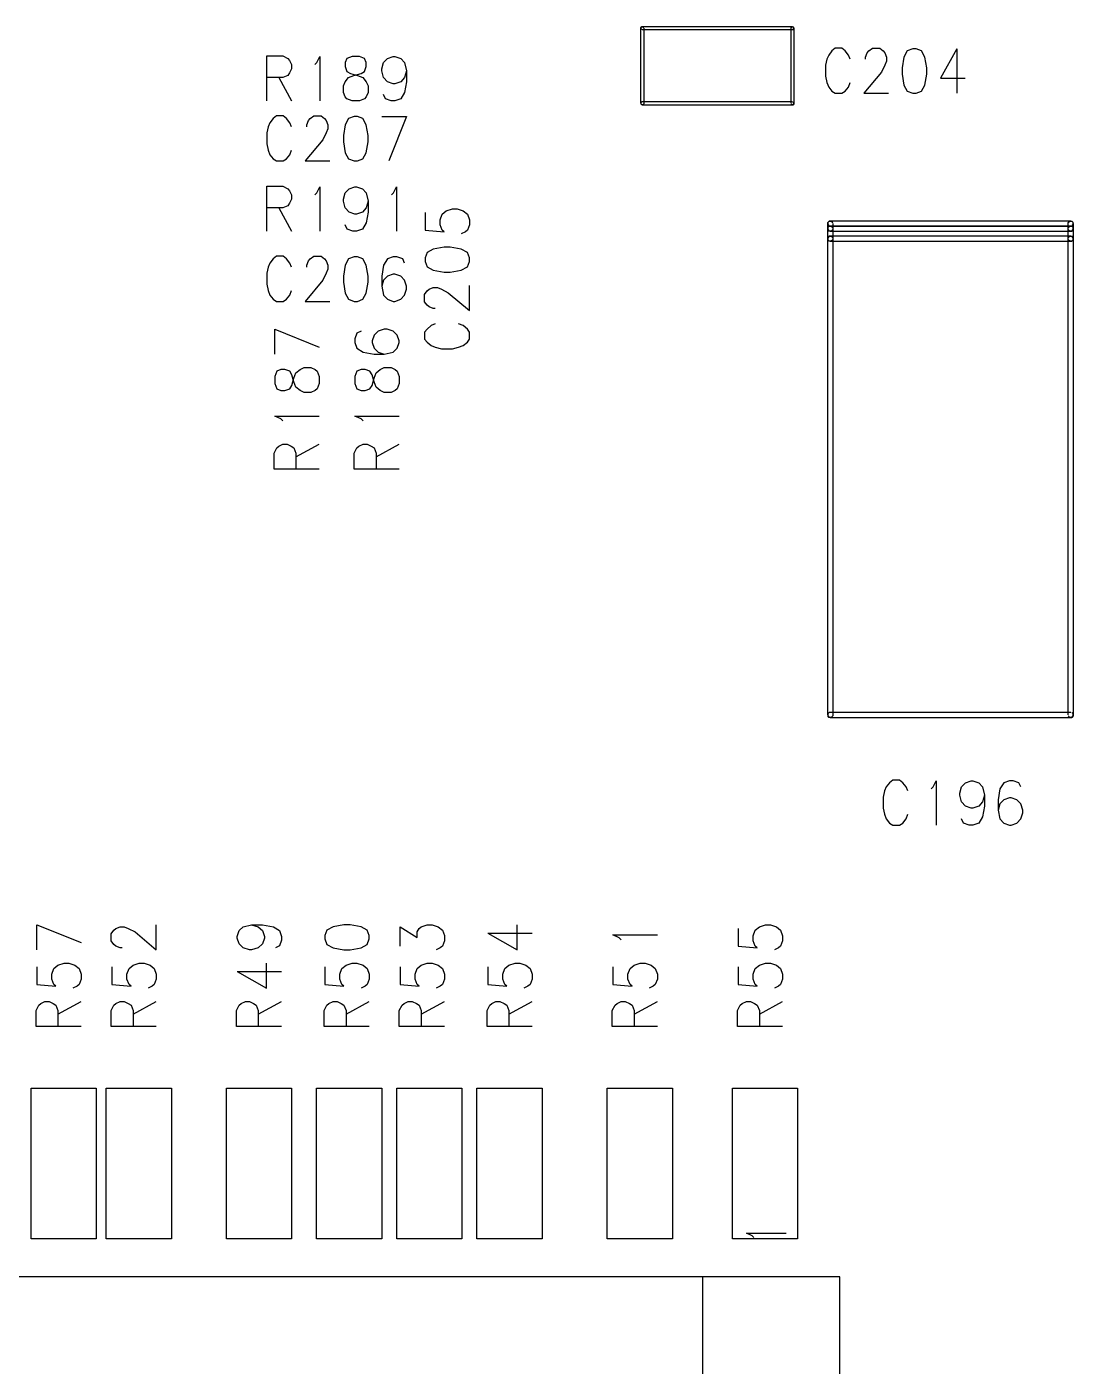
# Model space of a CAD drawing. Extents: x 295 to 953, y 10 to 290.
# Drawn here: x 726.2 to 768, y 149.9 to 203.4 of the extents above; entities that cross this region are included whole.
import ezdxf

# ---------------------------------------------------------------- set-up
doc = ezdxf.new("R2010")
doc.units = 0
doc.header["$LTSCALE"] = 5
doc.header["$MEASUREMENT"] = 0
doc.layers.add('13_C-SILK_GBR', color=7, linetype='CONTINUOUS')

msp = doc.modelspace()

# ---------------------------------------------------------------- linework, layer by layer
at = {"layer": '13_C-SILK_GBR', "color": 7}
for p, q in [((750.724, 203.32), (750.758, 203.354)), ((750.758, 203.354), (750.724, 203.32)), ((750.724, 203.3), (750.724, 203.32)), ((750.724, 203.32), (750.724, 203.28)), ((750.724, 200.3), (750.724, 203.3)), ((750.724, 203.28), (750.758, 203.246)), ((750.758, 203.354), (750.798, 203.354)), ((750.778, 203.354), (750.758, 203.354)), ((756.778, 203.354), (750.778, 203.354)), ((750.778, 203.246), (756.778, 203.246)), ((750.798, 203.354), (750.832, 203.32)), ((750.832, 203.3), (750.832, 200.3)), ((756.724, 203.32), (756.758, 203.354)), ((756.724, 203.3), (756.724, 203.32)), ((756.724, 200.3), (756.724, 203.3)), ((756.758, 203.354), (756.798, 203.354)), ((756.778, 203.246), (756.798, 203.246)), ((756.832, 203.32), (756.798, 203.354)), ((756.798, 203.354), (756.832, 203.32)), ((756.798, 203.246), (756.832, 203.28)), ((756.832, 203.28), (756.832, 203.32)), ((756.832, 203.3), (756.832, 200.3)), ((735.786, 200.4), (735.786, 202.2)), ((735.786, 202.2), (736.422, 202.2)), ((736.422, 202.2), (736.632, 202.09)), ((736.632, 202.09), (736.7, 202.01)), ((736.7, 202.01), (736.78, 201.846)), ((737.784, 201.928), (737.902, 202.172)), ((737.902, 202.172), (737.902, 200.4)), ((738.984, 202.09), (738.916, 201.928)), ((739.194, 202.172), (738.984, 202.09)), ((739.482, 202.172), (739.194, 202.172)), ((739.692, 202.09), (739.482, 202.172)), ((739.76, 201.928), (739.692, 202.09)), ((740.446, 201.928), (740.604, 202.09)), ((740.604, 202.09), (740.834, 202.172)), ((740.834, 202.172), (740.902, 202.172)), ((740.902, 202.172), (741.142, 202.09)), ((741.142, 202.09), (741.29, 201.928)), ((758.146, 202.064), (758.086, 201.818)), ((758.216, 202.228), (758.146, 202.064)), ((758.344, 202.39), (758.216, 202.228)), ((758.474, 202.5), (758.344, 202.39)), ((758.742, 202.5), (758.474, 202.5)), ((758.872, 202.39), (758.742, 202.5)), ((759.01, 202.228), (758.872, 202.39)), ((759.08, 202.064), (759.01, 202.228)), ((759.686, 202.146), (759.754, 202.31)), ((759.686, 202.064), (759.686, 202.146)), ((759.754, 202.31), (759.824, 202.39)), ((759.824, 202.39), (759.964, 202.5)), ((759.964, 202.5), (760.252, 202.5)), ((760.252, 202.5), (760.392, 202.39)), ((760.392, 202.39), (760.462, 202.31)), ((760.462, 202.31), (760.53, 202.146)), ((760.53, 202.146), (760.53, 201.982)), ((761.216, 202.146), (761.146, 201.71)), ((761.354, 202.39), (761.216, 202.146)), ((761.574, 202.472), (761.354, 202.39)), ((761.712, 202.472), (761.574, 202.472)), ((761.922, 202.39), (761.712, 202.472)), ((762.06, 202.146), (761.922, 202.39)), ((762.14, 201.71), (762.06, 202.146)), ((763.332, 202.472), (762.676, 201.3)), ((763.332, 202.472), (763.332, 200.7)), ((736.7, 201.518), (736.632, 201.41)), ((736.78, 201.682), (736.7, 201.518)), ((736.78, 201.846), (736.78, 201.682)), ((737.704, 201.846), (737.784, 201.928)), ((738.916, 201.928), (738.916, 201.764)), ((738.916, 201.764), (738.984, 201.572)), ((738.984, 201.572), (739.124, 201.49)), ((739.124, 201.49), (739.412, 201.41)), ((739.264, 201.41), (739.552, 201.49)), ((739.552, 201.49), (739.692, 201.572)), ((739.692, 201.572), (739.76, 201.764)), ((739.76, 201.764), (739.76, 201.928)), ((740.376, 201.682), (740.446, 201.928)), ((740.376, 201.6), (740.376, 201.682)), ((740.446, 201.328), (740.376, 201.6)), ((741.29, 201.928), (741.37, 201.6)), ((741.37, 201.6), (741.29, 201.328)), ((741.37, 201.6), (741.37, 201.164)), ((758.086, 201.818), (758.086, 201.382)), ((760.322, 201.546), (759.616, 200.7)), ((760.462, 201.818), (760.322, 201.546)), ((760.53, 201.982), (760.462, 201.818)), ((761.146, 201.71), (761.146, 201.464)), ((762.14, 201.464), (762.14, 201.71)), ((736.422, 201.328), (735.786, 201.328)), ((736.274, 201.328), (736.78, 200.4)), ((736.632, 201.41), (736.422, 201.328)), ((738.846, 201), (738.916, 201.164)), ((738.846, 200.728), (738.846, 201)), ((738.916, 201.164), (739.054, 201.328)), ((739.054, 201.328), (739.264, 201.41)), ((739.412, 201.41), (739.622, 201.328)), ((739.622, 201.328), (739.76, 201.164)), ((739.76, 201.164), (739.84, 201)), ((739.84, 201), (739.84, 200.728)), ((740.604, 201.164), (740.446, 201.328)), ((740.834, 201.082), (740.604, 201.164)), ((740.902, 201.082), (740.834, 201.082)), ((741.142, 201.164), (740.902, 201.082)), ((741.29, 201.328), (741.142, 201.164)), ((741.37, 201.164), (741.29, 200.728)), ((758.086, 201.382), (758.146, 201.136)), ((758.146, 201.136), (758.216, 200.946)), ((758.216, 200.946), (758.344, 200.782)), ((758.872, 200.782), (759.01, 200.946)), ((759.01, 200.946), (759.08, 201.136)), ((761.146, 201.464), (761.216, 201.028)), ((761.216, 201.028), (761.354, 200.782)), ((761.922, 200.782), (762.06, 201.028)), ((762.06, 201.028), (762.14, 201.464)), ((762.676, 201.3), (763.67, 201.3)), ((738.916, 200.564), (738.846, 200.728)), ((738.984, 200.482), (738.916, 200.564)), ((739.194, 200.4), (738.984, 200.482)), ((739.692, 200.482), (739.482, 200.4)), ((739.76, 200.564), (739.692, 200.482)), ((739.84, 200.728), (739.76, 200.564)), ((740.524, 200.482), (740.446, 200.646)), ((740.754, 200.4), (740.524, 200.482)), ((741.142, 200.482), (740.902, 200.4)), ((741.29, 200.728), (741.142, 200.482)), ((758.344, 200.782), (758.474, 200.7)), ((758.474, 200.7), (758.742, 200.7)), ((758.742, 200.7), (758.872, 200.782)), ((759.616, 200.7), (760.61, 200.7)), ((761.354, 200.782), (761.574, 200.7)), ((761.574, 200.7), (761.712, 200.7)), ((761.712, 200.7), (761.922, 200.782)), ((739.482, 200.4), (739.194, 200.4)), ((740.902, 200.4), (740.754, 200.4)), ((750.758, 200.354), (750.724, 200.32)), ((750.724, 200.32), (750.724, 200.28)), ((750.724, 200.28), (750.758, 200.246)), ((750.758, 200.246), (750.724, 200.28)), ((750.778, 200.354), (750.758, 200.354)), ((750.798, 200.246), (750.758, 200.246)), ((756.778, 200.354), (750.778, 200.354)), ((750.778, 200.246), (756.778, 200.246)), ((750.832, 200.28), (750.798, 200.246)), ((750.832, 200.3), (750.832, 200.28)), ((756.758, 200.246), (756.724, 200.28)), ((756.798, 200.246), (756.758, 200.246)), ((756.778, 200.246), (756.798, 200.246)), ((756.832, 200.32), (756.798, 200.354)), ((756.798, 200.246), (756.832, 200.28)), ((756.832, 200.28), (756.798, 200.246)), ((756.832, 200.28), (756.832, 200.32)), ((756.832, 200.3), (756.832, 200.28)), ((735.846, 199.364), (735.786, 199.118)), ((735.916, 199.528), (735.846, 199.364)), ((736.044, 199.69), (735.916, 199.528)), ((736.174, 199.8), (736.044, 199.69)), ((736.442, 199.8), (736.174, 199.8)), ((736.572, 199.69), (736.442, 199.8)), ((736.71, 199.528), (736.572, 199.69)), ((736.78, 199.364), (736.71, 199.528)), ((737.386, 199.446), (737.454, 199.61)), ((737.386, 199.364), (737.386, 199.446)), ((737.454, 199.61), (737.524, 199.69)), ((737.524, 199.69), (737.664, 199.8)), ((737.664, 199.8), (737.952, 199.8)), ((737.952, 199.8), (738.092, 199.69)), ((738.092, 199.69), (738.162, 199.61)), ((738.162, 199.61), (738.23, 199.446)), ((738.23, 199.446), (738.23, 199.282)), ((738.916, 199.446), (738.846, 199.01)), ((739.054, 199.69), (738.916, 199.446)), ((739.274, 199.772), (739.054, 199.69)), ((739.412, 199.772), (739.274, 199.772)), ((739.622, 199.69), (739.412, 199.772)), ((739.76, 199.446), (739.622, 199.69)), ((739.84, 199.01), (739.76, 199.446)), ((740.376, 199.772), (741.37, 199.772)), ((741.37, 199.772), (740.654, 198)), ((735.786, 199.118), (735.786, 198.682)), ((738.022, 198.846), (737.316, 198)), ((738.162, 199.118), (738.022, 198.846)), ((738.23, 199.282), (738.162, 199.118)), ((738.846, 199.01), (738.846, 198.764)), ((739.84, 198.764), (739.84, 199.01)), ((735.786, 198.682), (735.846, 198.436)), ((735.846, 198.436), (735.916, 198.246)), ((736.71, 198.246), (736.78, 198.436)), ((738.846, 198.764), (738.916, 198.328)), ((738.916, 198.328), (739.054, 198.082)), ((739.622, 198.082), (739.76, 198.328)), ((739.76, 198.328), (739.84, 198.764)), ((735.916, 198.246), (736.044, 198.082)), ((736.044, 198.082), (736.174, 198)), ((736.174, 198), (736.442, 198)), ((736.442, 198), (736.572, 198.082)), ((736.572, 198.082), (736.71, 198.246)), ((737.316, 198), (738.31, 198)), ((739.054, 198.082), (739.274, 198)), ((739.274, 198), (739.412, 198)), ((739.412, 198), (739.622, 198.082)), ((735.786, 195.2), (735.786, 197)), ((735.786, 197), (736.422, 197)), ((736.422, 197), (736.632, 196.89)), ((736.632, 196.89), (736.7, 196.81)), ((736.7, 196.81), (736.78, 196.646)), ((737.704, 196.646), (737.784, 196.728)), ((737.784, 196.728), (737.902, 196.972)), ((737.902, 196.972), (737.902, 195.2)), ((738.846, 196.482), (738.916, 196.728)), ((738.916, 196.728), (739.074, 196.89)), ((739.074, 196.89), (739.304, 196.972)), ((739.304, 196.972), (739.372, 196.972)), ((739.372, 196.972), (739.612, 196.89)), ((739.612, 196.89), (739.76, 196.728)), ((739.76, 196.728), (739.84, 196.4)), ((740.764, 196.646), (740.844, 196.728)), ((740.844, 196.728), (740.962, 196.972)), ((740.962, 196.972), (740.962, 195.2)), ((736.632, 196.21), (736.422, 196.128)), ((736.7, 196.318), (736.632, 196.21)), ((736.78, 196.482), (736.7, 196.318)), ((736.78, 196.646), (736.78, 196.482)), ((738.846, 196.4), (738.846, 196.482)), ((738.916, 196.128), (738.846, 196.4)), ((739.84, 196.4), (739.76, 196.128)), ((739.84, 196.4), (739.84, 195.964)), ((736.422, 196.128), (735.786, 196.128)), ((736.274, 196.128), (736.78, 195.2)), ((739.074, 195.964), (738.916, 196.128)), ((739.304, 195.882), (739.074, 195.964)), ((739.372, 195.882), (739.304, 195.882)), ((739.612, 195.964), (739.372, 195.882)), ((739.76, 196.128), (739.612, 195.964)), ((739.84, 195.964), (739.76, 195.528)), ((742.106, 195.944), (742.106, 195.236)), ((742.706, 195.654), (742.788, 195.874)), ((742.706, 195.446), (742.706, 195.654)), ((742.788, 195.874), (742.95, 196.012)), ((742.95, 196.012), (743.196, 196.092)), ((743.196, 196.092), (743.388, 196.092)), ((743.388, 196.092), (743.632, 196.012)), ((743.632, 196.012), (743.796, 195.874)), ((743.796, 195.874), (743.878, 195.654)), ((743.878, 195.654), (743.878, 195.446)), ((758.178, 195.54), (758.238, 195.6)), ((758.238, 195.6), (758.178, 195.54)), ((758.238, 195.6), (758.318, 195.6)), ((758.278, 195.6), (758.238, 195.6)), ((767.878, 195.6), (758.278, 195.6)), ((758.318, 195.6), (758.378, 195.54)), ((767.778, 195.54), (767.838, 195.6)), ((767.838, 195.6), (767.918, 195.6)), ((767.978, 195.54), (767.918, 195.6)), ((767.918, 195.6), (767.978, 195.54)), ((738.994, 195.282), (738.916, 195.446)), ((739.224, 195.2), (738.994, 195.282)), ((739.372, 195.2), (739.224, 195.2)), ((739.612, 195.282), (739.372, 195.2)), ((739.76, 195.528), (739.612, 195.282)), ((742.106, 195.236), (742.868, 195.168)), ((742.788, 195.236), (742.706, 195.446)), ((742.868, 195.168), (742.788, 195.236)), ((743.714, 195.168), (743.55, 195.098)), ((743.796, 195.236), (743.714, 195.168)), ((743.878, 195.446), (743.796, 195.236)), ((758.178, 195.5), (758.178, 195.54)), ((758.178, 195.54), (758.178, 195.46)), ((758.178, 195.3), (758.178, 195.5)), ((758.178, 195.46), (758.238, 195.4)), ((758.238, 195.4), (758.178, 195.34)), ((758.178, 195.34), (758.238, 195.4)), ((758.178, 195.34), (758.178, 195.26)), ((758.178, 195.3), (758.178, 195.34)), ((758.178, 194.9), (758.178, 195.3)), ((758.238, 195.2), (758.178, 195.26)), ((758.178, 195.26), (758.238, 195.2)), ((758.278, 195.4), (758.238, 195.4)), ((758.238, 195.4), (758.318, 195.4)), ((758.318, 195.2), (758.238, 195.2)), ((758.278, 195.4), (767.878, 195.4)), ((767.878, 195.4), (758.278, 195.4)), ((758.278, 195.2), (767.878, 195.2)), ((758.318, 195.4), (758.378, 195.34)), ((758.378, 195.26), (758.318, 195.2)), ((758.378, 195.5), (758.378, 195.3)), ((758.378, 195.3), (758.378, 195.26)), ((758.378, 195.3), (758.378, 194.9)), ((767.778, 195.5), (767.778, 195.54)), ((767.778, 195.3), (767.778, 195.5)), ((767.778, 195.34), (767.838, 195.4)), ((767.778, 195.3), (767.778, 195.34)), ((767.778, 194.9), (767.778, 195.3)), ((767.838, 195.2), (767.778, 195.26)), ((767.838, 195.4), (767.918, 195.4)), ((767.918, 195.2), (767.838, 195.2)), ((767.878, 195.4), (767.918, 195.4)), ((767.878, 195.2), (767.918, 195.2)), ((767.918, 195.4), (767.978, 195.46)), ((767.918, 195.4), (767.978, 195.34)), ((767.978, 195.34), (767.918, 195.4)), ((767.978, 195.26), (767.918, 195.2)), ((767.918, 195.2), (767.978, 195.26)), ((767.978, 195.46), (767.978, 195.54)), ((767.978, 195.5), (767.978, 195.3)), ((767.978, 195.26), (767.978, 195.34)), ((767.978, 195.3), (767.978, 195.26)), ((767.978, 195.3), (767.978, 194.9)), ((742.868, 194.562), (742.432, 194.482)), ((743.114, 194.562), (742.868, 194.562)), ((743.55, 194.482), (743.114, 194.562)), ((758.178, 194.94), (758.238, 195)), ((758.238, 195), (758.178, 194.94)), ((758.178, 194.9), (758.178, 194.94)), ((758.178, 194.94), (758.178, 194.86)), ((758.178, 175.9), (758.178, 194.9)), ((758.238, 194.8), (758.178, 194.86)), ((758.178, 194.86), (758.238, 194.8)), ((758.238, 195), (758.318, 195)), ((758.278, 195), (758.238, 195)), ((758.318, 194.8), (758.238, 194.8)), ((767.878, 195), (758.278, 195)), ((758.278, 194.8), (767.878, 194.8)), ((758.318, 195), (758.378, 194.94)), ((758.378, 194.86), (758.318, 194.8)), ((758.378, 194.9), (758.378, 194.86)), ((758.378, 194.9), (758.378, 175.9)), ((767.778, 194.94), (767.838, 195)), ((767.778, 194.9), (767.778, 194.94)), ((767.778, 175.9), (767.778, 194.9)), ((767.838, 194.8), (767.778, 194.86)), ((767.838, 195), (767.918, 195)), ((767.918, 194.8), (767.838, 194.8)), ((767.878, 194.8), (767.918, 194.8)), ((767.918, 195), (767.978, 194.94)), ((767.978, 194.94), (767.918, 195)), ((767.978, 194.86), (767.918, 194.8)), ((767.918, 194.8), (767.978, 194.86)), ((767.978, 194.86), (767.978, 194.94)), ((767.978, 194.9), (767.978, 194.86)), ((767.978, 194.9), (767.978, 175.9)), ((736.044, 194.09), (735.916, 193.928)), ((736.174, 194.2), (736.044, 194.09)), ((736.442, 194.2), (736.174, 194.2)), ((736.572, 194.09), (736.442, 194.2)), ((736.71, 193.928), (736.572, 194.09)), ((737.386, 193.846), (737.454, 194.01)), ((737.454, 194.01), (737.524, 194.09)), ((737.524, 194.09), (737.664, 194.2)), ((737.664, 194.2), (737.952, 194.2)), ((737.952, 194.2), (738.092, 194.09)), ((738.092, 194.09), (738.162, 194.01)), ((738.162, 194.01), (738.23, 193.846)), ((739.054, 194.09), (738.916, 193.846)), ((739.274, 194.172), (739.054, 194.09)), ((739.412, 194.172), (739.274, 194.172)), ((739.622, 194.09), (739.412, 194.172)), ((739.76, 193.846), (739.622, 194.09)), ((740.604, 194.09), (740.446, 193.846)), ((740.834, 194.172), (740.604, 194.09)), ((740.982, 194.172), (740.834, 194.172)), ((741.212, 194.09), (740.982, 194.172)), ((741.29, 193.928), (741.212, 194.09)), ((742.188, 194.344), (742.106, 194.134)), ((742.106, 194.134), (742.106, 193.996)), ((742.106, 193.996), (742.188, 193.776)), ((742.432, 194.482), (742.188, 194.344)), ((743.796, 194.344), (743.55, 194.482)), ((743.878, 194.134), (743.796, 194.344)), ((743.796, 193.776), (743.878, 193.996)), ((743.878, 193.996), (743.878, 194.134)), ((735.846, 193.764), (735.786, 193.518)), ((735.786, 193.518), (735.786, 193.082)), ((735.916, 193.928), (735.846, 193.764)), ((736.78, 193.764), (736.71, 193.928)), ((737.386, 193.764), (737.386, 193.846)), ((738.162, 193.518), (738.022, 193.246)), ((738.23, 193.682), (738.162, 193.518)), ((738.23, 193.846), (738.23, 193.682)), ((738.916, 193.846), (738.846, 193.41)), ((739.84, 193.41), (739.76, 193.846)), ((740.446, 193.846), (740.376, 193.41)), ((740.834, 193.49), (740.604, 193.41)), ((740.902, 193.49), (740.834, 193.49)), ((741.132, 193.41), (740.902, 193.49)), ((742.188, 193.776), (742.432, 193.638)), ((742.432, 193.638), (742.868, 193.568)), ((742.868, 193.568), (743.114, 193.568)), ((743.114, 193.568), (743.55, 193.638)), ((743.55, 193.638), (743.796, 193.776)), ((735.786, 193.082), (735.846, 192.836)), ((738.022, 193.246), (737.316, 192.4)), ((738.846, 193.41), (738.846, 193.164)), ((738.846, 193.164), (738.916, 192.728)), ((739.76, 192.728), (739.84, 193.164)), ((739.84, 193.164), (739.84, 193.41)), ((740.376, 193.41), (740.376, 193)), ((740.446, 193.246), (740.376, 193)), ((740.376, 193), (740.446, 192.646)), ((740.604, 193.41), (740.446, 193.246)), ((741.29, 193.246), (741.132, 193.41)), ((741.37, 193), (741.29, 193.246)), ((741.37, 192.89), (741.37, 193)), ((742.268, 192.884), (742.432, 192.952)), ((742.432, 192.952), (742.596, 192.952)), ((742.596, 192.952), (742.76, 192.884)), ((743.878, 192.038), (743.878, 193.032)), ((735.846, 192.836), (735.916, 192.646)), ((735.916, 192.646), (736.044, 192.482)), ((736.044, 192.482), (736.174, 192.4)), ((736.174, 192.4), (736.442, 192.4)), ((736.442, 192.4), (736.572, 192.482)), ((736.572, 192.482), (736.71, 192.646)), ((736.71, 192.646), (736.78, 192.836)), ((737.316, 192.4), (738.31, 192.4)), ((738.916, 192.728), (739.054, 192.482)), ((739.054, 192.482), (739.274, 192.4)), ((739.274, 192.4), (739.412, 192.4)), ((739.412, 192.4), (739.622, 192.482)), ((739.622, 192.482), (739.76, 192.728)), ((740.446, 192.646), (740.604, 192.482)), ((740.604, 192.482), (740.834, 192.4)), ((740.834, 192.4), (740.902, 192.4)), ((740.902, 192.4), (741.132, 192.482)), ((741.132, 192.482), (741.29, 192.646)), ((741.29, 192.646), (741.37, 192.89)), ((742.078, 192.674), (742.188, 192.814)), ((742.078, 192.386), (742.078, 192.674)), ((742.188, 192.814), (742.268, 192.884)), ((742.76, 192.884), (743.032, 192.744)), ((743.032, 192.744), (743.878, 192.038)), ((742.188, 192.246), (742.078, 192.386)), ((742.268, 192.176), (742.188, 192.246)), ((742.432, 192.108), (742.268, 192.176)), ((742.514, 192.108), (742.432, 192.108)), ((742.35, 191.432), (742.188, 191.294)), ((742.514, 191.502), (742.35, 191.432)), ((743.632, 191.432), (743.442, 191.502)), ((743.796, 191.294), (743.632, 191.432)), ((736.106, 190.298), (736.106, 191.292)), ((736.106, 191.292), (737.878, 190.576)), ((739.388, 191.134), (739.306, 190.904)), ((739.306, 190.904), (739.306, 190.756)), ((739.55, 191.212), (739.388, 191.134)), ((740.068, 191.054), (739.988, 190.824)), ((739.988, 190.824), (739.988, 190.756)), ((740.232, 191.212), (740.068, 191.054)), ((740.478, 191.292), (740.232, 191.212)), ((740.588, 191.292), (740.478, 191.292)), ((740.832, 191.212), (740.588, 191.292)), ((740.996, 191.054), (740.832, 191.212)), ((741.078, 190.824), (740.996, 191.054)), ((741.078, 190.756), (741.078, 190.824)), ((742.188, 191.294), (742.078, 191.164)), ((742.078, 191.164), (742.078, 190.896)), ((742.078, 190.896), (742.188, 190.766)), ((743.878, 191.164), (743.796, 191.294)), ((743.796, 190.766), (743.878, 190.896)), ((743.878, 190.896), (743.878, 191.164)), ((739.306, 190.756), (739.388, 190.526)), ((739.388, 190.526), (739.632, 190.368)), ((739.632, 190.368), (740.068, 190.298)), ((739.988, 190.756), (740.068, 190.526)), ((740.068, 190.526), (740.232, 190.368)), ((740.068, 190.298), (740.478, 190.298)), ((740.232, 190.368), (740.478, 190.298)), ((740.478, 190.298), (740.832, 190.368)), ((740.832, 190.368), (740.996, 190.526)), ((740.996, 190.526), (741.078, 190.756)), ((742.188, 190.766), (742.35, 190.638)), ((742.35, 190.638), (742.514, 190.568)), ((742.514, 190.568), (742.76, 190.508)), ((742.76, 190.508), (743.196, 190.508)), ((743.196, 190.508), (743.442, 190.568)), ((743.442, 190.568), (743.632, 190.638)), ((743.632, 190.638), (743.796, 190.766)), ((737.114, 189.682), (737.278, 189.762)), ((737.278, 189.762), (737.55, 189.762)), ((737.55, 189.762), (737.714, 189.682)), ((740.314, 189.682), (740.478, 189.762)), ((740.478, 189.762), (740.75, 189.762)), ((740.75, 189.762), (740.914, 189.682)), ((736.188, 189.614), (736.106, 189.404)), ((736.106, 189.404), (736.106, 189.116)), ((736.35, 189.682), (736.188, 189.614)), ((736.514, 189.682), (736.35, 189.682)), ((736.706, 189.614), (736.514, 189.682)), ((736.788, 189.474), (736.706, 189.614)), ((736.868, 189.186), (736.788, 189.474)), ((736.788, 189.046), (736.868, 189.334)), ((736.868, 189.334), (736.95, 189.544)), ((736.95, 188.976), (736.868, 189.186)), ((736.95, 189.544), (737.114, 189.682)), ((737.714, 189.682), (737.796, 189.614)), ((737.796, 189.614), (737.878, 189.404)), ((737.878, 189.404), (737.878, 189.116)), ((739.388, 189.614), (739.306, 189.404)), ((739.306, 189.404), (739.306, 189.116)), ((739.55, 189.682), (739.388, 189.614)), ((739.714, 189.682), (739.55, 189.682)), ((739.906, 189.614), (739.714, 189.682)), ((739.988, 189.474), (739.906, 189.614)), ((740.068, 189.186), (739.988, 189.474)), ((739.988, 189.046), (740.068, 189.334)), ((740.068, 189.334), (740.15, 189.544)), ((740.15, 188.976), (740.068, 189.186)), ((740.15, 189.544), (740.314, 189.682)), ((740.914, 189.682), (740.996, 189.614)), ((740.996, 189.614), (741.078, 189.404)), ((741.078, 189.404), (741.078, 189.116)), ((736.106, 189.116), (736.188, 188.906)), ((736.188, 188.906), (736.35, 188.838)), ((736.35, 188.838), (736.514, 188.838)), ((736.514, 188.838), (736.706, 188.906)), ((736.706, 188.906), (736.788, 189.046)), ((737.114, 188.838), (736.95, 188.976)), ((737.278, 188.768), (737.114, 188.838)), ((737.55, 188.768), (737.278, 188.768)), ((737.714, 188.838), (737.55, 188.768)), ((737.796, 188.906), (737.714, 188.838)), ((737.878, 189.116), (737.796, 188.906)), ((739.306, 189.116), (739.388, 188.906)), ((739.388, 188.906), (739.55, 188.838)), ((739.55, 188.838), (739.714, 188.838)), ((739.714, 188.838), (739.906, 188.906)), ((739.906, 188.906), (739.988, 189.046)), ((740.314, 188.838), (740.15, 188.976)), ((740.478, 188.768), (740.314, 188.838)), ((740.75, 188.768), (740.478, 188.768)), ((740.914, 188.838), (740.75, 188.768)), ((740.996, 188.906), (740.914, 188.838)), ((741.078, 189.116), (740.996, 188.906)), ((736.35, 187.706), (736.106, 187.824)), ((736.106, 187.824), (737.878, 187.824)), ((736.432, 187.626), (736.35, 187.706)), ((739.55, 187.706), (739.306, 187.824)), ((739.306, 187.824), (741.078, 187.824)), ((739.632, 187.626), (739.55, 187.706)), ((736.078, 186.344), (736.188, 186.554)), ((736.188, 186.554), (736.268, 186.622)), ((736.268, 186.622), (736.432, 186.702)), ((736.432, 186.702), (736.596, 186.702)), ((736.596, 186.702), (736.76, 186.622)), ((736.76, 186.622), (736.868, 186.554)), ((736.868, 186.554), (736.95, 186.344)), ((736.95, 186.196), (737.878, 186.702)), ((739.278, 186.344), (739.388, 186.554)), ((739.388, 186.554), (739.468, 186.622)), ((739.468, 186.622), (739.632, 186.702)), ((739.632, 186.702), (739.796, 186.702)), ((739.796, 186.702), (739.96, 186.622)), ((739.96, 186.622), (740.068, 186.554)), ((740.068, 186.554), (740.15, 186.344)), ((740.15, 186.196), (741.078, 186.702)), ((736.078, 185.708), (736.078, 186.344)), ((736.95, 186.344), (736.95, 185.708)), ((739.278, 185.708), (739.278, 186.344)), ((740.15, 186.344), (740.15, 185.708)), ((737.878, 185.708), (736.078, 185.708)), ((741.078, 185.708), (739.278, 185.708)), ((758.238, 176), (758.178, 175.94)), ((758.178, 175.94), (758.178, 175.86)), ((758.178, 175.86), (758.238, 175.8)), ((758.238, 175.8), (758.178, 175.86)), ((758.278, 176), (758.238, 176)), ((767.878, 176), (758.278, 176)), ((758.378, 175.86), (758.318, 175.8)), ((758.378, 175.9), (758.378, 175.86)), ((767.838, 175.8), (767.778, 175.86)), ((767.978, 175.94), (767.918, 176)), ((767.978, 175.86), (767.918, 175.8)), ((767.918, 175.8), (767.978, 175.86)), ((767.978, 175.86), (767.978, 175.94)), ((767.978, 175.9), (767.978, 175.86)), ((758.318, 175.8), (758.238, 175.8)), ((758.278, 175.8), (767.878, 175.8)), ((767.918, 175.8), (767.838, 175.8)), ((767.878, 175.8), (767.918, 175.8)), ((760.644, 173.19), (760.516, 173.028)), ((760.774, 173.3), (760.644, 173.19)), ((761.042, 173.3), (760.774, 173.3)), ((761.172, 173.19), (761.042, 173.3)), ((761.31, 173.028), (761.172, 173.19)), ((762.384, 173.028), (762.502, 173.272)), ((762.502, 173.272), (762.502, 171.5)), ((763.516, 173.028), (763.674, 173.19)), ((763.674, 173.19), (763.904, 173.272)), ((763.904, 173.272), (763.972, 173.272)), ((763.972, 173.272), (764.212, 173.19)), ((764.212, 173.19), (764.36, 173.028)), ((765.204, 173.19), (765.046, 172.946)), ((765.434, 173.272), (765.204, 173.19)), ((765.582, 173.272), (765.434, 173.272)), ((765.812, 173.19), (765.582, 173.272)), ((765.89, 173.028), (765.812, 173.19)), ((760.446, 172.864), (760.386, 172.618)), ((760.386, 172.618), (760.386, 172.182)), ((760.516, 173.028), (760.446, 172.864)), ((761.38, 172.864), (761.31, 173.028)), ((762.304, 172.946), (762.384, 173.028)), ((763.446, 172.782), (763.516, 173.028)), ((763.446, 172.7), (763.446, 172.782)), ((763.516, 172.428), (763.446, 172.7)), ((764.36, 173.028), (764.44, 172.7)), ((764.44, 172.7), (764.36, 172.428)), ((764.44, 172.7), (764.44, 172.264)), ((765.046, 172.946), (764.976, 172.51)), ((760.386, 172.182), (760.446, 171.936)), ((763.674, 172.264), (763.516, 172.428)), ((763.904, 172.182), (763.674, 172.264)), ((763.972, 172.182), (763.904, 172.182)), ((764.212, 172.264), (763.972, 172.182)), ((764.36, 172.428), (764.212, 172.264)), ((764.44, 172.264), (764.36, 171.828)), ((764.976, 172.51), (764.976, 172.1)), ((765.046, 172.346), (764.976, 172.1)), ((764.976, 172.1), (765.046, 171.746)), ((765.204, 172.51), (765.046, 172.346)), ((765.434, 172.59), (765.204, 172.51)), ((765.502, 172.59), (765.434, 172.59)), ((765.732, 172.51), (765.502, 172.59)), ((765.89, 172.346), (765.732, 172.51)), ((765.97, 172.1), (765.89, 172.346)), ((765.97, 171.99), (765.97, 172.1)), ((760.446, 171.936), (760.516, 171.746)), ((760.516, 171.746), (760.644, 171.582)), ((760.644, 171.582), (760.774, 171.5)), ((761.042, 171.5), (761.172, 171.582)), ((761.172, 171.582), (761.31, 171.746)), ((761.31, 171.746), (761.38, 171.936)), ((763.594, 171.582), (763.516, 171.746)), ((763.824, 171.5), (763.594, 171.582)), ((764.212, 171.582), (763.972, 171.5)), ((764.36, 171.828), (764.212, 171.582)), ((765.046, 171.746), (765.204, 171.582)), ((765.204, 171.582), (765.434, 171.5)), ((765.502, 171.5), (765.732, 171.582)), ((765.732, 171.582), (765.89, 171.746)), ((765.89, 171.746), (765.97, 171.99)), ((760.774, 171.5), (761.042, 171.5)), ((763.972, 171.5), (763.824, 171.5)), ((765.434, 171.5), (765.502, 171.5)), ((726.606, 166.532), (726.606, 167.528)), ((726.606, 167.528), (728.378, 166.812)), ((729.578, 167.17), (729.688, 167.308)), ((729.688, 167.308), (729.768, 167.378)), ((729.768, 167.378), (729.932, 167.448)), ((729.932, 167.448), (730.096, 167.448)), ((730.096, 167.448), (730.26, 167.378)), ((730.26, 167.378), (730.532, 167.238)), ((731.378, 166.532), (731.378, 167.528)), ((734.606, 167.06), (734.688, 167.298)), ((734.688, 167.298), (734.85, 167.448)), ((734.85, 167.448), (735.178, 167.528)), ((735.178, 167.528), (735.45, 167.448)), ((735.178, 167.528), (735.614, 167.528)), ((735.45, 167.448), (735.614, 167.298)), ((735.614, 167.528), (736.05, 167.448)), ((735.614, 167.298), (735.696, 167.06)), ((736.05, 167.448), (736.296, 167.298)), ((736.296, 167.298), (736.378, 167.06)), ((738.188, 167.308), (738.106, 167.1)), ((738.432, 167.448), (738.188, 167.308)), ((738.868, 167.528), (738.432, 167.448)), ((739.114, 167.528), (738.868, 167.528)), ((739.55, 167.448), (739.114, 167.528)), ((739.796, 167.308), (739.55, 167.448)), ((739.878, 167.1), (739.796, 167.308)), ((741.106, 166.672), (741.106, 167.448)), ((741.106, 167.448), (741.788, 167.02)), ((741.788, 167.238), (741.868, 167.378)), ((741.868, 167.378), (741.95, 167.448)), ((741.95, 167.448), (742.196, 167.528)), ((742.196, 167.528), (742.388, 167.528)), ((742.388, 167.528), (742.632, 167.448)), ((742.632, 167.448), (742.796, 167.308)), ((742.796, 167.308), (742.878, 167.1)), ((745.778, 166.532), (745.778, 167.528)), ((754.606, 167.378), (754.606, 166.672)), ((755.206, 167.09), (755.288, 167.308)), ((755.288, 167.308), (755.45, 167.448)), ((755.45, 167.448), (755.696, 167.528)), ((755.696, 167.528), (755.888, 167.528)), ((755.888, 167.528), (756.132, 167.448)), ((756.132, 167.448), (756.296, 167.308)), ((756.296, 167.308), (756.378, 167.09)), ((729.578, 166.88), (729.578, 167.17)), ((729.688, 166.742), (729.578, 166.88)), ((729.768, 166.672), (729.688, 166.742)), ((730.532, 167.238), (731.378, 166.532)), ((734.606, 166.99), (734.606, 167.06)), ((734.688, 166.762), (734.606, 166.99)), ((734.85, 166.602), (734.688, 166.762)), ((735.614, 166.762), (735.45, 166.602)), ((735.696, 166.99), (735.614, 166.762)), ((735.696, 167.06), (735.696, 166.99)), ((736.378, 166.91), (736.296, 166.682)), ((736.378, 167.06), (736.378, 166.91)), ((738.106, 167.1), (738.106, 166.96)), ((738.106, 166.96), (738.188, 166.742)), ((738.188, 166.742), (738.432, 166.602)), ((739.55, 166.602), (739.796, 166.742)), ((739.796, 166.742), (739.878, 166.96)), ((739.878, 166.96), (739.878, 167.1)), ((741.788, 167.02), (741.788, 167.238)), ((742.878, 166.88), (742.796, 166.672)), ((742.878, 167.1), (742.878, 166.88)), ((744.606, 167.19), (745.778, 166.532)), ((744.606, 167.19), (746.378, 167.19)), ((749.85, 167), (749.606, 167.12)), ((749.606, 167.12), (751.378, 167.12)), ((749.932, 166.92), (749.85, 167)), ((755.206, 166.88), (755.206, 167.09)), ((755.288, 166.672), (755.206, 166.88)), ((756.378, 166.88), (756.296, 166.672)), ((756.378, 167.09), (756.378, 166.88)), ((729.932, 166.602), (729.768, 166.672)), ((730.014, 166.602), (729.932, 166.602)), ((735.096, 166.532), (734.85, 166.602)), ((735.178, 166.532), (735.096, 166.532)), ((735.45, 166.602), (735.178, 166.532)), ((736.296, 166.682), (736.132, 166.602)), ((738.432, 166.602), (738.868, 166.532)), ((738.868, 166.532), (739.114, 166.532)), ((739.114, 166.532), (739.55, 166.602)), ((742.714, 166.602), (742.55, 166.532)), ((742.796, 166.672), (742.714, 166.602)), ((754.606, 166.672), (755.368, 166.602)), ((755.368, 166.602), (755.288, 166.672)), ((756.214, 166.602), (756.05, 166.532)), ((756.296, 166.672), (756.214, 166.602)), ((726.606, 165.848), (726.606, 165.142)), ((727.206, 165.56), (727.288, 165.778)), ((727.288, 165.778), (727.45, 165.918)), ((727.45, 165.918), (727.696, 165.998)), ((727.696, 165.998), (727.888, 165.998)), ((727.888, 165.998), (728.132, 165.918)), ((728.132, 165.918), (728.296, 165.778)), ((728.296, 165.778), (728.378, 165.56)), ((729.606, 165.848), (729.606, 165.142)), ((730.206, 165.56), (730.288, 165.778)), ((730.288, 165.778), (730.45, 165.918)), ((730.45, 165.918), (730.696, 165.998)), ((730.696, 165.998), (730.888, 165.998)), ((730.888, 165.998), (731.132, 165.918)), ((731.132, 165.918), (731.296, 165.778)), ((731.296, 165.778), (731.378, 165.56)), ((735.778, 165.002), (735.778, 165.998)), ((738.106, 165.848), (738.106, 165.142)), ((738.706, 165.56), (738.788, 165.778)), ((738.788, 165.778), (738.95, 165.918)), ((738.95, 165.918), (739.196, 165.998)), ((739.196, 165.998), (739.388, 165.998)), ((739.388, 165.998), (739.632, 165.918)), ((739.632, 165.918), (739.796, 165.778)), ((739.796, 165.778), (739.878, 165.56)), ((741.106, 165.848), (741.106, 165.142)), ((741.706, 165.56), (741.788, 165.778)), ((741.788, 165.778), (741.95, 165.918)), ((741.95, 165.918), (742.196, 165.998)), ((742.196, 165.998), (742.388, 165.998)), ((742.388, 165.998), (742.632, 165.918)), ((742.632, 165.918), (742.796, 165.778)), ((742.796, 165.778), (742.878, 165.56)), ((744.606, 165.848), (744.606, 165.142)), ((745.206, 165.56), (745.288, 165.778)), ((745.288, 165.778), (745.45, 165.918)), ((745.45, 165.918), (745.696, 165.998)), ((745.696, 165.998), (745.888, 165.998)), ((745.888, 165.998), (746.132, 165.918)), ((746.132, 165.918), (746.296, 165.778)), ((746.296, 165.778), (746.378, 165.56)), ((749.606, 165.848), (749.606, 165.142)), ((750.206, 165.56), (750.288, 165.778)), ((750.288, 165.778), (750.45, 165.918)), ((750.45, 165.918), (750.696, 165.998)), ((750.696, 165.998), (750.888, 165.998)), ((750.888, 165.998), (751.132, 165.918)), ((751.132, 165.918), (751.296, 165.778)), ((751.296, 165.778), (751.378, 165.56)), ((754.606, 165.848), (754.606, 165.142)), ((755.206, 165.56), (755.288, 165.778)), ((755.288, 165.778), (755.45, 165.918)), ((755.45, 165.918), (755.696, 165.998)), ((755.696, 165.998), (755.888, 165.998)), ((755.888, 165.998), (756.132, 165.918)), ((756.132, 165.918), (756.296, 165.778)), ((756.296, 165.778), (756.378, 165.56)), ((726.606, 165.142), (727.368, 165.072)), ((727.206, 165.35), (727.206, 165.56)), ((727.288, 165.142), (727.206, 165.35)), ((727.368, 165.072), (727.288, 165.142)), ((728.296, 165.142), (728.214, 165.072)), ((728.378, 165.35), (728.296, 165.142)), ((728.378, 165.56), (728.378, 165.35)), ((729.606, 165.142), (730.368, 165.072)), ((730.206, 165.35), (730.206, 165.56)), ((730.288, 165.142), (730.206, 165.35)), ((730.368, 165.072), (730.288, 165.142)), ((731.296, 165.142), (731.214, 165.072)), ((731.378, 165.35), (731.296, 165.142)), ((731.378, 165.56), (731.378, 165.35)), ((734.606, 165.66), (735.778, 165.002)), ((734.606, 165.66), (736.378, 165.66)), ((738.106, 165.142), (738.868, 165.072)), ((738.706, 165.35), (738.706, 165.56)), ((738.788, 165.142), (738.706, 165.35)), ((738.868, 165.072), (738.788, 165.142)), ((739.796, 165.142), (739.714, 165.072)), ((739.878, 165.35), (739.796, 165.142)), ((739.878, 165.56), (739.878, 165.35)), ((741.106, 165.142), (741.868, 165.072)), ((741.706, 165.35), (741.706, 165.56)), ((741.788, 165.142), (741.706, 165.35)), ((741.868, 165.072), (741.788, 165.142)), ((742.796, 165.142), (742.714, 165.072)), ((742.878, 165.35), (742.796, 165.142)), ((742.878, 165.56), (742.878, 165.35)), ((744.606, 165.142), (745.368, 165.072)), ((745.206, 165.35), (745.206, 165.56)), ((745.288, 165.142), (745.206, 165.35)), ((745.368, 165.072), (745.288, 165.142)), ((746.296, 165.142), (746.214, 165.072)), ((746.378, 165.35), (746.296, 165.142)), ((746.378, 165.56), (746.378, 165.35)), ((749.606, 165.142), (750.368, 165.072)), ((750.206, 165.35), (750.206, 165.56)), ((750.288, 165.142), (750.206, 165.35)), ((750.368, 165.072), (750.288, 165.142)), ((751.296, 165.142), (751.214, 165.072)), ((751.378, 165.35), (751.296, 165.142)), ((751.378, 165.56), (751.378, 165.35)), ((754.606, 165.142), (755.368, 165.072)), ((755.206, 165.35), (755.206, 165.56)), ((755.288, 165.142), (755.206, 165.35)), ((755.368, 165.072), (755.288, 165.142)), ((756.296, 165.142), (756.214, 165.072)), ((756.378, 165.35), (756.296, 165.142)), ((756.378, 165.56), (756.378, 165.35)), ((728.214, 165.072), (728.05, 165.002)), ((731.214, 165.072), (731.05, 165.002)), ((739.714, 165.072), (739.55, 165.002)), ((742.714, 165.072), (742.55, 165.002)), ((746.214, 165.072), (746.05, 165.002)), ((751.214, 165.072), (751.05, 165.002)), ((756.214, 165.072), (756.05, 165.002)), ((726.578, 164.11), (726.688, 164.318)), ((726.578, 163.472), (726.578, 164.11)), ((726.688, 164.318), (726.768, 164.388)), ((726.768, 164.388), (726.932, 164.468)), ((726.932, 164.468), (727.096, 164.468)), ((727.096, 164.468), (727.26, 164.388)), ((727.26, 164.388), (727.368, 164.318)), ((727.368, 164.318), (727.45, 164.11)), ((727.45, 163.96), (728.378, 164.468)), ((727.45, 164.11), (727.45, 163.472)), ((729.578, 164.11), (729.688, 164.318)), ((729.578, 163.472), (729.578, 164.11)), ((729.688, 164.318), (729.768, 164.388)), ((729.768, 164.388), (729.932, 164.468)), ((729.932, 164.468), (730.096, 164.468)), ((730.096, 164.468), (730.26, 164.388)), ((730.26, 164.388), (730.368, 164.318)), ((730.368, 164.318), (730.45, 164.11)), ((730.45, 163.96), (731.378, 164.468)), ((730.45, 164.11), (730.45, 163.472)), ((734.578, 164.11), (734.688, 164.318)), ((734.578, 163.472), (734.578, 164.11)), ((734.688, 164.318), (734.768, 164.388)), ((734.768, 164.388), (734.932, 164.468)), ((734.932, 164.468), (735.096, 164.468)), ((735.096, 164.468), (735.26, 164.388)), ((735.26, 164.388), (735.368, 164.318)), ((735.368, 164.318), (735.45, 164.11)), ((735.45, 163.96), (736.378, 164.468)), ((735.45, 164.11), (735.45, 163.472)), ((738.078, 164.11), (738.188, 164.318)), ((738.078, 163.472), (738.078, 164.11)), ((738.188, 164.318), (738.268, 164.388)), ((738.268, 164.388), (738.432, 164.468)), ((738.432, 164.468), (738.596, 164.468)), ((738.596, 164.468), (738.76, 164.388)), ((738.76, 164.388), (738.868, 164.318)), ((738.868, 164.318), (738.95, 164.11)), ((738.95, 163.96), (739.878, 164.468)), ((738.95, 164.11), (738.95, 163.472)), ((741.078, 164.11), (741.188, 164.318)), ((741.078, 163.472), (741.078, 164.11)), ((741.188, 164.318), (741.268, 164.388)), ((741.268, 164.388), (741.432, 164.468)), ((741.432, 164.468), (741.596, 164.468)), ((741.596, 164.468), (741.76, 164.388)), ((741.76, 164.388), (741.868, 164.318)), ((741.868, 164.318), (741.95, 164.11)), ((741.95, 163.96), (742.878, 164.468)), ((741.95, 164.11), (741.95, 163.472)), ((744.578, 164.11), (744.688, 164.318)), ((744.578, 163.472), (744.578, 164.11)), ((744.688, 164.318), (744.768, 164.388)), ((744.768, 164.388), (744.932, 164.468)), ((744.932, 164.468), (745.096, 164.468)), ((745.096, 164.468), (745.26, 164.388)), ((745.26, 164.388), (745.368, 164.318)), ((745.368, 164.318), (745.45, 164.11)), ((745.45, 163.96), (746.378, 164.468)), ((745.45, 164.11), (745.45, 163.472)), ((749.578, 164.11), (749.688, 164.318)), ((749.578, 163.472), (749.578, 164.11)), ((749.688, 164.318), (749.768, 164.388)), ((749.768, 164.388), (749.932, 164.468)), ((749.932, 164.468), (750.096, 164.468)), ((750.096, 164.468), (750.26, 164.388)), ((750.26, 164.388), (750.368, 164.318)), ((750.368, 164.318), (750.45, 164.11)), ((750.45, 163.96), (751.378, 164.468)), ((750.45, 164.11), (750.45, 163.472)), ((754.578, 164.11), (754.688, 164.318)), ((754.578, 163.472), (754.578, 164.11)), ((754.688, 164.318), (754.768, 164.388)), ((754.768, 164.388), (754.932, 164.468)), ((754.932, 164.468), (755.096, 164.468)), ((755.096, 164.468), (755.26, 164.388)), ((755.26, 164.388), (755.368, 164.318)), ((755.368, 164.318), (755.45, 164.11)), ((755.45, 163.96), (756.378, 164.468)), ((755.45, 164.11), (755.45, 163.472)), ((728.378, 163.472), (726.578, 163.472)), ((731.378, 163.472), (729.578, 163.472)), ((736.378, 163.472), (734.578, 163.472)), ((739.878, 163.472), (738.078, 163.472)), ((742.878, 163.472), (741.078, 163.472)), ((746.378, 163.472), (744.578, 163.472)), ((751.378, 163.472), (749.578, 163.472)), ((756.378, 163.472), (754.578, 163.472)), ((726.378, 155), (726.378, 161)), ((726.378, 161), (728.978, 161)), ((728.978, 161), (728.978, 155)), ((729.378, 155), (729.378, 161)), ((729.378, 161), (731.978, 161)), ((731.978, 161), (731.978, 155)), ((734.178, 155), (734.178, 161)), ((734.178, 161), (736.778, 161)), ((736.778, 161), (736.778, 155)), ((737.778, 155), (737.778, 161)), ((737.778, 161), (740.378, 161)), ((740.378, 161), (740.378, 155)), ((740.978, 155), (740.978, 161)), ((740.978, 161), (743.578, 161)), ((743.578, 161), (743.578, 155)), ((744.178, 155), (744.178, 161)), ((744.178, 161), (746.778, 161)), ((746.778, 161), (746.778, 155)), ((749.378, 155), (749.378, 161)), ((749.378, 161), (751.978, 161)), ((751.978, 161), (751.978, 155)), ((754.378, 155), (754.378, 161)), ((754.378, 161), (756.978, 161)), ((756.978, 161), (756.978, 155)), ((728.978, 155), (726.378, 155)), ((731.978, 155), (729.378, 155)), ((736.778, 155), (734.178, 155)), ((740.378, 155), (737.778, 155)), ((743.578, 155), (740.978, 155)), ((746.778, 155), (744.178, 155)), ((751.978, 155), (749.378, 155)), ((756.978, 155), (754.378, 155)), ((755.16, 155.114), (754.942, 155.22)), ((754.942, 155.22), (756.518, 155.22)), ((755.234, 155.042), (755.16, 155.114)), ((758.658, 153.48), (722.298, 153.48)), ((753.178, 153.48), (753.178, 148)), ((758.658, 142.52), (758.658, 153.48))]:
    msp.add_line(p, q, dxfattribs=at)

doc.saveas('drawing.dxf')
